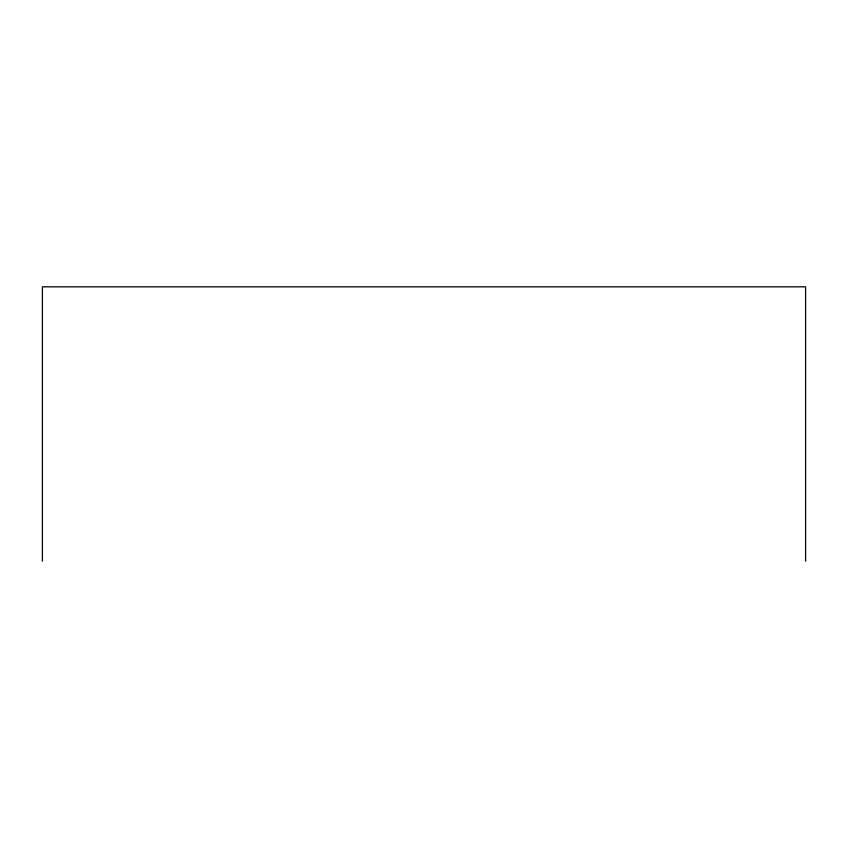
<?xml version="1.0" encoding="UTF-8"?>
<svg xmlns="http://www.w3.org/2000/svg" width="848" height="848" viewBox="0 0 848 848"><rect width="100%" height="100%" fill="white"/><g stroke="black" fill="none" stroke-linecap="round" stroke-linejoin="round"><path stroke-width="1.27" d="M805.6 561.164L805.6 286.836L42.4 286.836L42.4 561.164"/></g></svg>
